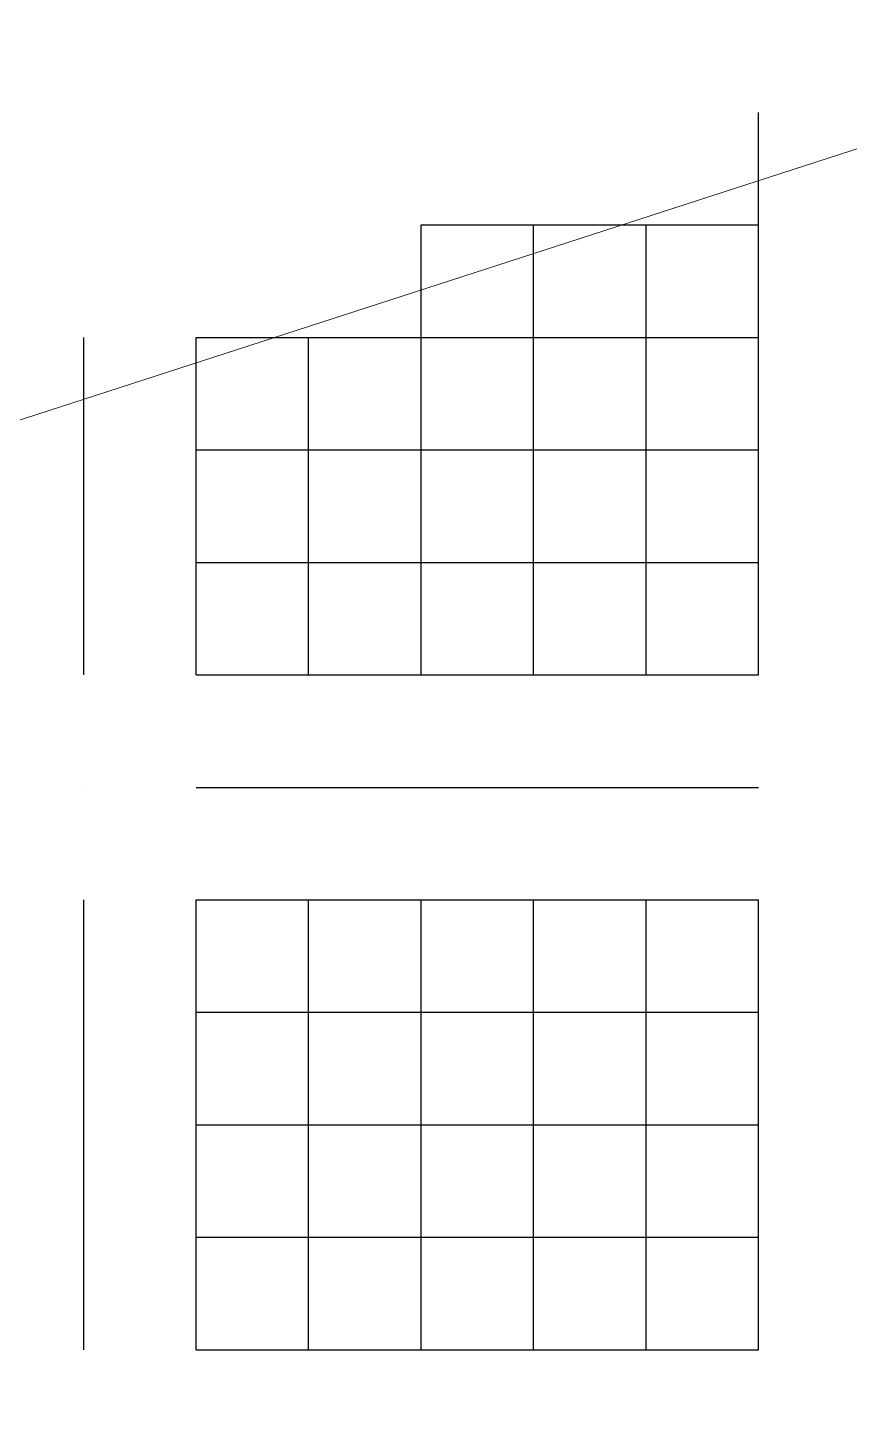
# Model space of a CAD drawing. Header units: millimetres. Extents: x 6 to 745025, y -1528 to 119936.
# Drawn here: x 177.243 to 177.552, y 109.807 to 110.324 of the extents above; entities that cross this region are included whole.
import ezdxf

# ---------------------------------------------------------------- set-up
doc = ezdxf.new("R2010")
doc.units = ezdxf.units.MM
doc.header["$MEASUREMENT"] = 0
doc.layers.get('0').update_dxf_attribs({"linetype": 'CONTINUOUS'})

msp = doc.modelspace()

# ---------------------------------------------------------------- linework, layer by layer
at = {"color": 0, "linetype": 'Continuous', "lineweight": 25, "true_color": 0x000005}
for p, q in [((177.51777, 110.29244), (177.51777, 110.29244)), ((177.51777, 110.29244), (177.51777, 110.29244)), ((177.47544, 110.25011), (177.51777, 110.25011)), ((177.47544, 110.25011), (177.51777, 110.25011)), ((177.47544, 110.25011), (177.51777, 110.25011)), ((177.26377, 110.20778), (177.26377, 110.20778)), ((177.26377, 110.20778), (177.26377, 110.20778)), ((177.26377, 110.16544), (177.26377, 110.16544)), ((177.26377, 110.16544), (177.26377, 110.16544)), ((177.26377, 110.16544), (177.26377, 110.16544)), ((177.26377, 110.16544), (177.26377, 110.16544)), ((177.26377, 110.16544), (177.26377, 110.16544)), ((177.26377, 110.16544), (177.26377, 110.16544)), ((177.26377, 110.16544), (177.26377, 110.16544)), ((177.26377, 110.12311), (177.26377, 110.12311)), ((177.26377, 110.12311), (177.26377, 110.12311)), ((177.26377, 110.12311), (177.26377, 110.12311)), ((177.26377, 110.12311), (177.26377, 110.12311)), ((177.26377, 110.12311), (177.26377, 110.12311)), ((177.26377, 110.12311), (177.26377, 110.12311)), ((177.26377, 110.12311), (177.26377, 110.12311)), ((177.26377, 110.08078), (177.26377, 110.08078)), ((177.26377, 110.08078), (177.26377, 110.08078)), ((177.26377, 110.08078), (177.26377, 110.08078)), ((177.26377, 110.08078), (177.26377, 110.08078)), ((177.26377, 110.08078), (177.26377, 110.08078)), ((177.26377, 110.08078), (177.26377, 110.08078)), ((177.26377, 110.08078), (177.26377, 110.08078)), ((177.26377, 110.08078), (177.26377, 110.08078)), ((177.26377, 110.03844), (177.26377, 110.03844)), ((177.26377, 110.03844), (177.26377, 110.03844)), ((177.26377, 110.03844), (177.26377, 110.03844)), ((177.26377, 110.03844), (177.26377, 110.03844)), ((177.26377, 110.03844), (177.26377, 110.03844)), ((177.26377, 110.03844), (177.26377, 110.03844)), ((177.26377, 110.03844), (177.26377, 110.03844)), ((177.26377, 110.03844), (177.26377, 110.03844)), ((177.26377, 110.03844), (177.26377, 110.03844)), ((177.26377, 110.03844), (177.26377, 110.03844)), ((177.26377, 110.03844), (177.26377, 110.03844)), ((177.26377, 110.03844), (177.26377, 110.03844)), ((177.26377, 110.03844), (177.26377, 110.03844)), ((177.26377, 110.03844), (177.26377, 110.03844)), ((177.30611, 110.03844), (177.30611, 110.03844)), ((177.30611, 110.03844), (177.30611, 110.03844)), ((177.30611, 110.03844), (177.30611, 110.03844)), ((177.30611, 110.03844), (177.30611, 110.03844)), ((177.30611, 110.03844), (177.30611, 110.03844)), ((177.30611, 110.03844), (177.30611, 110.03844)), ((177.30611, 110.03844), (177.30611, 110.03844)), ((177.30611, 110.03844), (177.30611, 110.03844)), ((177.34844, 110.03844), (177.34844, 110.03844)), ((177.34844, 110.03844), (177.34844, 110.03844)), ((177.34844, 110.03844), (177.34844, 110.03844)), ((177.34844, 110.03844), (177.34844, 110.03844)), ((177.34844, 110.03844), (177.34844, 110.03844)), ((177.34844, 110.03844), (177.34844, 110.03844)), ((177.34844, 110.03844), (177.34844, 110.03844)), ((177.39077, 110.03844), (177.39077, 110.03844)), ((177.39077, 110.03844), (177.39077, 110.03844)), ((177.39077, 110.03844), (177.39077, 110.03844)), ((177.39077, 110.03844), (177.39077, 110.03844)), ((177.39077, 110.03844), (177.39077, 110.03844)), ((177.39077, 110.03844), (177.39077, 110.03844)), ((177.39077, 110.03844), (177.39077, 110.03844)), ((177.43311, 110.03844), (177.43311, 110.03844)), ((177.43311, 110.03844), (177.43311, 110.03844)), ((177.43311, 110.03844), (177.43311, 110.03844)), ((177.43311, 110.03844), (177.43311, 110.03844)), ((177.43311, 110.03844), (177.43311, 110.03844)), ((177.43311, 110.03844), (177.43311, 110.03844)), ((177.43311, 110.03844), (177.43311, 110.03844)), ((177.47544, 110.03844), (177.47544, 110.03844)), ((177.47544, 110.03844), (177.47544, 110.03844)), ((177.47544, 110.03844), (177.47544, 110.03844)), ((177.47544, 110.03844), (177.47544, 110.03844)), ((177.47544, 110.03844), (177.47544, 110.03844)), ((177.47544, 110.03844), (177.47544, 110.03844)), ((177.47544, 110.03844), (177.47544, 110.03844)), ((177.51777, 110.03844), (177.51777, 110.03844)), ((177.51777, 110.03844), (177.51777, 110.03844)), ((177.51777, 110.03844), (177.51777, 110.03844)), ((177.51777, 110.03844), (177.51777, 110.03844)), ((177.51777, 110.03844), (177.51777, 110.03844)), ((177.51777, 110.03844), (177.51777, 110.03844)), ((177.51777, 110.03844), (177.51777, 110.03844)), ((177.26377, 109.99611), (177.26377, 109.99611)), ((177.26377, 109.99611), (177.26377, 109.99611)), ((177.26377, 109.99611), (177.26377, 109.99611)), ((177.26377, 109.99611), (177.26377, 109.99611)), ((177.26377, 109.99611), (177.26377, 109.99611)), ((177.26377, 109.99611), (177.26377, 109.99611)), ((177.26377, 109.99611), (177.26377, 109.99611)), ((177.26377, 109.95378), (177.26377, 109.95378)), ((177.26377, 109.95378), (177.26377, 109.95378)), ((177.26377, 109.95378), (177.26377, 109.95378)), ((177.26377, 109.95378), (177.26377, 109.95378)), ((177.26377, 109.95378), (177.26377, 109.95378)), ((177.26377, 109.95378), (177.26377, 109.95378)), ((177.26377, 109.95378), (177.26377, 109.95378)), ((177.26377, 109.91144), (177.26377, 109.91144)), ((177.26377, 109.91144), (177.26377, 109.91144)), ((177.26377, 109.91144), (177.26377, 109.91144)), ((177.26377, 109.91144), (177.26377, 109.91144)), ((177.26377, 109.91144), (177.26377, 109.91144)), ((177.26377, 109.91144), (177.26377, 109.91144)), ((177.26377, 109.91144), (177.26377, 109.91144)), ((177.26377, 109.86911), (177.26377, 109.86911)), ((177.26377, 109.86911), (177.26377, 109.86911)), ((177.26377, 109.86911), (177.26377, 109.86911)), ((177.26377, 109.86911), (177.26377, 109.86911)), ((177.26377, 109.86911), (177.26377, 109.86911)), ((177.26377, 109.86911), (177.26377, 109.86911)), ((177.26377, 109.86911), (177.26377, 109.86911)), ((177.26377, 109.82678), (177.26377, 109.82678)), ((177.26377, 109.82678), (177.26377, 109.82678)), ((177.26377, 109.82678), (177.26377, 109.82678)), ((177.26377, 109.82678), (177.26377, 109.82678)), ((177.26377, 109.82678), (177.26377, 109.82678)), ((177.26377, 109.82678), (177.26377, 109.82678)), ((177.26377, 109.82678), (177.26377, 109.82678)), ((177.26377, 109.82678), (177.26377, 109.82678))]:
    msp.add_line(p, q, dxfattribs=at)
at = {"color": 0, "linetype": 'Continuous', "lineweight": 18, "true_color": 0x000003}
msp.add_lwpolyline([(179.29577, 110.84278), (176.29011, 109.86911), (179.29577, 108.89544)], dxfattribs=at)
at = {"color": 0, "linetype": 'Continuous', "lineweight": 25, "true_color": 0x000005}
for points in [[(177.51777, 110.08078), (177.51777, 110.12311), (177.51777, 110.16544), (177.51777, 110.20778), (177.51777, 110.25011), (177.51777, 110.29244)], [(177.51777, 110.08078), (177.51777, 110.12311), (177.51777, 110.16544), (177.51777, 110.20778), (177.51777, 110.25011), (177.51777, 110.29244)], [(177.51777, 110.08078), (177.51777, 110.12311), (177.51777, 110.16544), (177.51777, 110.20778), (177.51777, 110.25011), (177.51777, 110.29244)], [(177.51777, 110.08078), (177.51777, 110.12311), (177.51777, 110.16544), (177.51777, 110.20778), (177.51777, 110.25011), (177.51777, 110.29244)], [(177.51777, 110.08078), (177.51777, 110.12311), (177.51777, 110.16544), (177.51777, 110.20778), (177.51777, 110.25011), (177.51777, 110.29244)], [(177.51777, 110.08078), (177.51777, 110.12311), (177.51777, 110.16544), (177.51777, 110.20778), (177.51777, 110.25011), (177.51777, 110.29244)], [(177.39077, 110.25011), (177.43311, 110.25011), (177.47544, 110.25011), (177.51777, 110.25011)], [(177.39077, 110.25011), (177.43311, 110.25011), (177.47544, 110.25011), (177.51777, 110.25011)], [(177.39077, 110.08078), (177.39077, 110.12311), (177.39077, 110.16544), (177.39077, 110.20778), (177.39077, 110.25011)], [(177.39077, 110.08078), (177.39077, 110.12311), (177.39077, 110.16544), (177.39077, 110.20778), (177.39077, 110.25011)], [(177.39077, 110.08078), (177.39077, 110.12311), (177.39077, 110.16544), (177.39077, 110.20778), (177.39077, 110.25011)], [(177.39077, 110.08078), (177.39077, 110.12311), (177.39077, 110.16544), (177.39077, 110.20778), (177.39077, 110.25011)], [(177.39077, 110.08078), (177.39077, 110.12311), (177.39077, 110.16544), (177.39077, 110.20778), (177.39077, 110.25011)], [(177.39077, 110.08078), (177.39077, 110.12311), (177.39077, 110.16544), (177.39077, 110.20778), (177.39077, 110.25011)], [(177.39077, 110.08078), (177.39077, 110.12311), (177.39077, 110.16544), (177.39077, 110.20778), (177.39077, 110.25011)], [(177.43311, 110.25011), (177.47544, 110.25011), (177.51777, 110.25011)], [(177.43311, 110.25011), (177.47544, 110.25011), (177.51777, 110.25011)], [(177.43311, 110.08078), (177.43311, 110.12311), (177.43311, 110.16544), (177.43311, 110.20778), (177.43311, 110.25011)], [(177.43311, 110.08078), (177.43311, 110.12311), (177.43311, 110.16544), (177.43311, 110.20778), (177.43311, 110.25011)], [(177.43311, 110.08078), (177.43311, 110.12311), (177.43311, 110.16544), (177.43311, 110.20778), (177.43311, 110.25011)], [(177.43311, 110.08078), (177.43311, 110.12311), (177.43311, 110.16544), (177.43311, 110.20778), (177.43311, 110.25011)], [(177.43311, 110.08078), (177.43311, 110.12311), (177.43311, 110.16544), (177.43311, 110.20778), (177.43311, 110.25011)], [(177.43311, 110.08078), (177.43311, 110.12311), (177.43311, 110.16544), (177.43311, 110.20778), (177.43311, 110.25011)], [(177.43311, 110.08078), (177.43311, 110.12311), (177.43311, 110.16544), (177.43311, 110.20778), (177.43311, 110.25011)], [(177.47544, 110.08078), (177.47544, 110.12311), (177.47544, 110.16544), (177.47544, 110.20778), (177.47544, 110.25011)], [(177.47544, 110.08078), (177.47544, 110.12311), (177.47544, 110.16544), (177.47544, 110.20778), (177.47544, 110.25011)], [(177.47544, 110.08078), (177.47544, 110.12311), (177.47544, 110.16544), (177.47544, 110.20778), (177.47544, 110.25011)], [(177.47544, 110.08078), (177.47544, 110.12311), (177.47544, 110.16544), (177.47544, 110.20778), (177.47544, 110.25011)], [(177.47544, 110.08078), (177.47544, 110.12311), (177.47544, 110.16544), (177.47544, 110.20778), (177.47544, 110.25011)], [(177.47544, 110.08078), (177.47544, 110.12311), (177.47544, 110.16544), (177.47544, 110.20778), (177.47544, 110.25011)], [(177.47544, 110.08078), (177.47544, 110.12311), (177.47544, 110.16544), (177.47544, 110.20778), (177.47544, 110.25011)], [(177.51777, 110.08078), (177.51777, 110.12311), (177.51777, 110.16544), (177.51777, 110.20778), (177.51777, 110.25011)], [(177.26377, 110.08078), (177.26377, 110.12311), (177.26377, 110.16544), (177.26377, 110.20778)], [(177.26377, 110.08078), (177.26377, 110.12311), (177.26377, 110.16544), (177.26377, 110.20778)], [(177.26377, 110.08078), (177.26377, 110.12311), (177.26377, 110.16544), (177.26377, 110.20778)], [(177.26377, 110.08078), (177.26377, 110.12311), (177.26377, 110.16544), (177.26377, 110.20778)], [(177.26377, 110.08078), (177.26377, 110.12311), (177.26377, 110.16544), (177.26377, 110.20778)], [(177.26377, 110.08078), (177.26377, 110.12311), (177.26377, 110.16544), (177.26377, 110.20778)], [(177.30611, 110.20778), (177.34844, 110.20778), (177.39077, 110.20778), (177.43311, 110.20778), (177.47544, 110.20778), (177.51777, 110.20778)], [(177.30611, 110.20778), (177.34844, 110.20778), (177.39077, 110.20778), (177.43311, 110.20778), (177.47544, 110.20778), (177.51777, 110.20778)], [(177.30611, 110.20778), (177.34844, 110.20778), (177.39077, 110.20778), (177.43311, 110.20778), (177.47544, 110.20778), (177.51777, 110.20778)], [(177.30611, 110.20778), (177.34844, 110.20778), (177.39077, 110.20778), (177.43311, 110.20778), (177.47544, 110.20778), (177.51777, 110.20778)], [(177.30611, 110.08078), (177.30611, 110.12311), (177.30611, 110.16544), (177.30611, 110.20778)], [(177.30611, 110.08078), (177.30611, 110.12311), (177.30611, 110.16544), (177.30611, 110.20778)], [(177.30611, 110.08078), (177.30611, 110.12311), (177.30611, 110.16544), (177.30611, 110.20778)], [(177.30611, 110.08078), (177.30611, 110.12311), (177.30611, 110.16544), (177.30611, 110.20778)], [(177.30611, 110.08078), (177.30611, 110.12311), (177.30611, 110.16544), (177.30611, 110.20778)], [(177.30611, 110.08078), (177.30611, 110.12311), (177.30611, 110.16544), (177.30611, 110.20778)], [(177.30611, 110.08078), (177.30611, 110.12311), (177.30611, 110.16544), (177.30611, 110.20778)], [(177.30611, 110.08078), (177.30611, 110.12311), (177.30611, 110.16544), (177.30611, 110.20778)], [(177.34844, 110.20778), (177.39077, 110.20778), (177.43311, 110.20778), (177.47544, 110.20778), (177.51777, 110.20778)], [(177.34844, 110.20778), (177.39077, 110.20778), (177.43311, 110.20778), (177.47544, 110.20778), (177.51777, 110.20778)], [(177.34844, 110.20778), (177.39077, 110.20778), (177.43311, 110.20778), (177.47544, 110.20778), (177.51777, 110.20778)], [(177.34844, 110.08078), (177.34844, 110.12311), (177.34844, 110.16544), (177.34844, 110.20778)], [(177.34844, 110.08078), (177.34844, 110.12311), (177.34844, 110.16544), (177.34844, 110.20778)], [(177.34844, 110.08078), (177.34844, 110.12311), (177.34844, 110.16544), (177.34844, 110.20778)], [(177.34844, 110.08078), (177.34844, 110.12311), (177.34844, 110.16544), (177.34844, 110.20778)], [(177.34844, 110.08078), (177.34844, 110.12311), (177.34844, 110.16544), (177.34844, 110.20778)], [(177.34844, 110.08078), (177.34844, 110.12311), (177.34844, 110.16544), (177.34844, 110.20778)], [(177.34844, 110.08078), (177.34844, 110.12311), (177.34844, 110.16544), (177.34844, 110.20778)], [(177.26377, 110.08078), (177.26377, 110.12311), (177.26377, 110.16544)], [(177.30611, 110.16544), (177.34844, 110.16544), (177.39077, 110.16544), (177.43311, 110.16544), (177.47544, 110.16544), (177.51777, 110.16544)], [(177.30611, 110.16544), (177.34844, 110.16544), (177.39077, 110.16544), (177.43311, 110.16544), (177.47544, 110.16544), (177.51777, 110.16544)], [(177.30611, 110.16544), (177.34844, 110.16544), (177.39077, 110.16544), (177.43311, 110.16544), (177.47544, 110.16544), (177.51777, 110.16544)], [(177.30611, 110.16544), (177.34844, 110.16544), (177.39077, 110.16544), (177.43311, 110.16544), (177.47544, 110.16544), (177.51777, 110.16544)], [(177.30611, 110.16544), (177.34844, 110.16544), (177.39077, 110.16544), (177.43311, 110.16544), (177.47544, 110.16544), (177.51777, 110.16544)], [(177.30611, 110.16544), (177.34844, 110.16544), (177.39077, 110.16544), (177.43311, 110.16544), (177.47544, 110.16544), (177.51777, 110.16544)], [(177.30611, 110.16544), (177.34844, 110.16544), (177.39077, 110.16544), (177.43311, 110.16544), (177.47544, 110.16544), (177.51777, 110.16544)], [(177.30611, 110.12311), (177.34844, 110.12311), (177.39077, 110.12311), (177.43311, 110.12311), (177.47544, 110.12311), (177.51777, 110.12311)], [(177.30611, 110.12311), (177.34844, 110.12311), (177.39077, 110.12311), (177.43311, 110.12311), (177.47544, 110.12311), (177.51777, 110.12311)], [(177.30611, 110.12311), (177.34844, 110.12311), (177.39077, 110.12311), (177.43311, 110.12311), (177.47544, 110.12311), (177.51777, 110.12311)], [(177.30611, 110.12311), (177.34844, 110.12311), (177.39077, 110.12311), (177.43311, 110.12311), (177.47544, 110.12311), (177.51777, 110.12311)], [(177.30611, 110.12311), (177.34844, 110.12311), (177.39077, 110.12311), (177.43311, 110.12311), (177.47544, 110.12311), (177.51777, 110.12311)], [(177.30611, 110.12311), (177.34844, 110.12311), (177.39077, 110.12311), (177.43311, 110.12311), (177.47544, 110.12311), (177.51777, 110.12311)], [(177.30611, 110.12311), (177.34844, 110.12311), (177.39077, 110.12311), (177.43311, 110.12311), (177.47544, 110.12311), (177.51777, 110.12311)], [(177.30611, 110.08078), (177.34844, 110.08078), (177.39077, 110.08078), (177.43311, 110.08078), (177.47544, 110.08078), (177.51777, 110.08078)], [(177.30611, 110.08078), (177.34844, 110.08078), (177.39077, 110.08078), (177.43311, 110.08078), (177.47544, 110.08078), (177.51777, 110.08078)], [(177.30611, 110.08078), (177.34844, 110.08078), (177.39077, 110.08078), (177.43311, 110.08078), (177.47544, 110.08078), (177.51777, 110.08078)], [(177.30611, 110.08078), (177.34844, 110.08078), (177.39077, 110.08078), (177.43311, 110.08078), (177.47544, 110.08078), (177.51777, 110.08078)], [(177.30611, 110.08078), (177.34844, 110.08078), (177.39077, 110.08078), (177.43311, 110.08078), (177.47544, 110.08078), (177.51777, 110.08078)], [(177.30611, 110.08078), (177.34844, 110.08078), (177.39077, 110.08078), (177.43311, 110.08078), (177.47544, 110.08078), (177.51777, 110.08078)], [(177.30611, 110.08078), (177.34844, 110.08078), (177.39077, 110.08078), (177.43311, 110.08078), (177.47544, 110.08078), (177.51777, 110.08078)], [(177.30611, 110.08078), (177.34844, 110.08078), (177.39077, 110.08078), (177.43311, 110.08078), (177.47544, 110.08078), (177.51777, 110.08078)], [(177.30611, 110.03844), (177.34844, 110.03844), (177.39077, 110.03844), (177.43311, 110.03844), (177.47544, 110.03844), (177.51777, 110.03844)], [(177.30611, 110.03844), (177.34844, 110.03844), (177.39077, 110.03844), (177.43311, 110.03844), (177.47544, 110.03844), (177.51777, 110.03844)], [(177.30611, 110.03844), (177.34844, 110.03844), (177.39077, 110.03844), (177.43311, 110.03844), (177.47544, 110.03844), (177.51777, 110.03844)], [(177.30611, 110.03844), (177.34844, 110.03844), (177.39077, 110.03844), (177.43311, 110.03844), (177.47544, 110.03844), (177.51777, 110.03844)], [(177.30611, 110.03844), (177.34844, 110.03844), (177.39077, 110.03844), (177.43311, 110.03844), (177.47544, 110.03844), (177.51777, 110.03844)], [(177.30611, 110.03844), (177.34844, 110.03844), (177.39077, 110.03844), (177.43311, 110.03844), (177.47544, 110.03844), (177.51777, 110.03844)], [(177.30611, 110.03844), (177.34844, 110.03844), (177.39077, 110.03844), (177.43311, 110.03844), (177.47544, 110.03844), (177.51777, 110.03844)], [(177.26377, 109.82678), (177.26377, 109.86911), (177.26377, 109.91144), (177.26377, 109.95378), (177.26377, 109.99611)], [(177.26377, 109.82678), (177.26377, 109.86911), (177.26377, 109.91144), (177.26377, 109.95378), (177.26377, 109.99611)], [(177.26377, 109.82678), (177.26377, 109.86911), (177.26377, 109.91144), (177.26377, 109.95378), (177.26377, 109.99611)], [(177.26377, 109.82678), (177.26377, 109.86911), (177.26377, 109.91144), (177.26377, 109.95378), (177.26377, 109.99611)], [(177.26377, 109.82678), (177.26377, 109.86911), (177.26377, 109.91144), (177.26377, 109.95378), (177.26377, 109.99611)], [(177.26377, 109.82678), (177.26377, 109.86911), (177.26377, 109.91144), (177.26377, 109.95378), (177.26377, 109.99611)], [(177.26377, 109.82678), (177.26377, 109.86911), (177.26377, 109.91144), (177.26377, 109.95378), (177.26377, 109.99611)], [(177.30611, 109.99611), (177.34844, 109.99611), (177.39077, 109.99611), (177.43311, 109.99611), (177.47544, 109.99611), (177.51777, 109.99611)], [(177.30611, 109.99611), (177.34844, 109.99611), (177.39077, 109.99611), (177.43311, 109.99611), (177.47544, 109.99611), (177.51777, 109.99611)], [(177.30611, 109.99611), (177.34844, 109.99611), (177.39077, 109.99611), (177.43311, 109.99611), (177.47544, 109.99611), (177.51777, 109.99611)], [(177.30611, 109.99611), (177.34844, 109.99611), (177.39077, 109.99611), (177.43311, 109.99611), (177.47544, 109.99611), (177.51777, 109.99611)], [(177.30611, 109.99611), (177.34844, 109.99611), (177.39077, 109.99611), (177.43311, 109.99611), (177.47544, 109.99611), (177.51777, 109.99611)], [(177.30611, 109.99611), (177.34844, 109.99611), (177.39077, 109.99611), (177.43311, 109.99611), (177.47544, 109.99611), (177.51777, 109.99611)], [(177.30611, 109.99611), (177.34844, 109.99611), (177.39077, 109.99611), (177.43311, 109.99611), (177.47544, 109.99611), (177.51777, 109.99611)], [(177.30611, 109.82678), (177.30611, 109.86911), (177.30611, 109.91144), (177.30611, 109.95378), (177.30611, 109.99611)], [(177.30611, 109.82678), (177.30611, 109.86911), (177.30611, 109.91144), (177.30611, 109.95378), (177.30611, 109.99611)], [(177.30611, 109.82678), (177.30611, 109.86911), (177.30611, 109.91144), (177.30611, 109.95378), (177.30611, 109.99611)], [(177.30611, 109.82678), (177.30611, 109.86911), (177.30611, 109.91144), (177.30611, 109.95378), (177.30611, 109.99611)], [(177.30611, 109.82678), (177.30611, 109.86911), (177.30611, 109.91144), (177.30611, 109.95378), (177.30611, 109.99611)], [(177.30611, 109.82678), (177.30611, 109.86911), (177.30611, 109.91144), (177.30611, 109.95378), (177.30611, 109.99611)], [(177.30611, 109.82678), (177.30611, 109.86911), (177.30611, 109.91144), (177.30611, 109.95378), (177.30611, 109.99611)], [(177.30611, 109.82678), (177.30611, 109.86911), (177.30611, 109.91144), (177.30611, 109.95378), (177.30611, 109.99611)], [(177.34844, 109.82678), (177.34844, 109.86911), (177.34844, 109.91144), (177.34844, 109.95378), (177.34844, 109.99611)], [(177.34844, 109.82678), (177.34844, 109.86911), (177.34844, 109.91144), (177.34844, 109.95378), (177.34844, 109.99611)], [(177.34844, 109.82678), (177.34844, 109.86911), (177.34844, 109.91144), (177.34844, 109.95378), (177.34844, 109.99611)], [(177.34844, 109.82678), (177.34844, 109.86911), (177.34844, 109.91144), (177.34844, 109.95378), (177.34844, 109.99611)], [(177.34844, 109.82678), (177.34844, 109.86911), (177.34844, 109.91144), (177.34844, 109.95378), (177.34844, 109.99611)], [(177.34844, 109.82678), (177.34844, 109.86911), (177.34844, 109.91144), (177.34844, 109.95378), (177.34844, 109.99611)], [(177.34844, 109.82678), (177.34844, 109.86911), (177.34844, 109.91144), (177.34844, 109.95378), (177.34844, 109.99611)], [(177.39077, 109.82678), (177.39077, 109.86911), (177.39077, 109.91144), (177.39077, 109.95378), (177.39077, 109.99611)], [(177.39077, 109.82678), (177.39077, 109.86911), (177.39077, 109.91144), (177.39077, 109.95378), (177.39077, 109.99611)], [(177.39077, 109.82678), (177.39077, 109.86911), (177.39077, 109.91144), (177.39077, 109.95378), (177.39077, 109.99611)], [(177.39077, 109.82678), (177.39077, 109.86911), (177.39077, 109.91144), (177.39077, 109.95378), (177.39077, 109.99611)], [(177.39077, 109.82678), (177.39077, 109.86911), (177.39077, 109.91144), (177.39077, 109.95378), (177.39077, 109.99611)], [(177.39077, 109.82678), (177.39077, 109.86911), (177.39077, 109.91144), (177.39077, 109.95378), (177.39077, 109.99611)], [(177.39077, 109.82678), (177.39077, 109.86911), (177.39077, 109.91144), (177.39077, 109.95378), (177.39077, 109.99611)], [(177.43311, 109.82678), (177.43311, 109.86911), (177.43311, 109.91144), (177.43311, 109.95378), (177.43311, 109.99611)], [(177.43311, 109.82678), (177.43311, 109.86911), (177.43311, 109.91144), (177.43311, 109.95378), (177.43311, 109.99611)], [(177.43311, 109.82678), (177.43311, 109.86911), (177.43311, 109.91144), (177.43311, 109.95378), (177.43311, 109.99611)], [(177.43311, 109.82678), (177.43311, 109.86911), (177.43311, 109.91144), (177.43311, 109.95378), (177.43311, 109.99611)], [(177.43311, 109.82678), (177.43311, 109.86911), (177.43311, 109.91144), (177.43311, 109.95378), (177.43311, 109.99611)], [(177.43311, 109.82678), (177.43311, 109.86911), (177.43311, 109.91144), (177.43311, 109.95378), (177.43311, 109.99611)], [(177.43311, 109.82678), (177.43311, 109.86911), (177.43311, 109.91144), (177.43311, 109.95378), (177.43311, 109.99611)], [(177.47544, 109.82678), (177.47544, 109.86911), (177.47544, 109.91144), (177.47544, 109.95378), (177.47544, 109.99611)], [(177.47544, 109.82678), (177.47544, 109.86911), (177.47544, 109.91144), (177.47544, 109.95378), (177.47544, 109.99611)], [(177.47544, 109.82678), (177.47544, 109.86911), (177.47544, 109.91144), (177.47544, 109.95378), (177.47544, 109.99611)], [(177.47544, 109.82678), (177.47544, 109.86911), (177.47544, 109.91144), (177.47544, 109.95378), (177.47544, 109.99611)], [(177.47544, 109.82678), (177.47544, 109.86911), (177.47544, 109.91144), (177.47544, 109.95378), (177.47544, 109.99611)], [(177.47544, 109.82678), (177.47544, 109.86911), (177.47544, 109.91144), (177.47544, 109.95378), (177.47544, 109.99611)], [(177.47544, 109.82678), (177.47544, 109.86911), (177.47544, 109.91144), (177.47544, 109.95378), (177.47544, 109.99611)], [(177.51777, 109.82678), (177.51777, 109.86911), (177.51777, 109.91144), (177.51777, 109.95378), (177.51777, 109.99611)], [(177.51777, 109.82678), (177.51777, 109.86911), (177.51777, 109.91144), (177.51777, 109.95378), (177.51777, 109.99611)], [(177.51777, 109.82678), (177.51777, 109.86911), (177.51777, 109.91144), (177.51777, 109.95378), (177.51777, 109.99611)], [(177.51777, 109.82678), (177.51777, 109.86911), (177.51777, 109.91144), (177.51777, 109.95378), (177.51777, 109.99611)], [(177.51777, 109.82678), (177.51777, 109.86911), (177.51777, 109.91144), (177.51777, 109.95378), (177.51777, 109.99611)], [(177.51777, 109.82678), (177.51777, 109.86911), (177.51777, 109.91144), (177.51777, 109.95378), (177.51777, 109.99611)], [(177.51777, 109.82678), (177.51777, 109.86911), (177.51777, 109.91144), (177.51777, 109.95378), (177.51777, 109.99611)], [(177.30611, 109.95378), (177.34844, 109.95378), (177.39077, 109.95378), (177.43311, 109.95378), (177.47544, 109.95378), (177.51777, 109.95378)], [(177.30611, 109.95378), (177.34844, 109.95378), (177.39077, 109.95378), (177.43311, 109.95378), (177.47544, 109.95378), (177.51777, 109.95378)], [(177.30611, 109.95378), (177.34844, 109.95378), (177.39077, 109.95378), (177.43311, 109.95378), (177.47544, 109.95378), (177.51777, 109.95378)], [(177.30611, 109.95378), (177.34844, 109.95378), (177.39077, 109.95378), (177.43311, 109.95378), (177.47544, 109.95378), (177.51777, 109.95378)], [(177.30611, 109.95378), (177.34844, 109.95378), (177.39077, 109.95378), (177.43311, 109.95378), (177.47544, 109.95378), (177.51777, 109.95378)], [(177.30611, 109.95378), (177.34844, 109.95378), (177.39077, 109.95378), (177.43311, 109.95378), (177.47544, 109.95378), (177.51777, 109.95378)], [(177.30611, 109.95378), (177.34844, 109.95378), (177.39077, 109.95378), (177.43311, 109.95378), (177.47544, 109.95378), (177.51777, 109.95378)], [(177.30611, 109.91144), (177.34844, 109.91144), (177.39077, 109.91144), (177.43311, 109.91144), (177.47544, 109.91144), (177.51777, 109.91144)], [(177.30611, 109.91144), (177.34844, 109.91144), (177.39077, 109.91144), (177.43311, 109.91144), (177.47544, 109.91144), (177.51777, 109.91144)], [(177.30611, 109.91144), (177.34844, 109.91144), (177.39077, 109.91144), (177.43311, 109.91144), (177.47544, 109.91144), (177.51777, 109.91144)], [(177.30611, 109.91144), (177.34844, 109.91144), (177.39077, 109.91144), (177.43311, 109.91144), (177.47544, 109.91144), (177.51777, 109.91144)], [(177.30611, 109.91144), (177.34844, 109.91144), (177.39077, 109.91144), (177.43311, 109.91144), (177.47544, 109.91144), (177.51777, 109.91144)], [(177.30611, 109.91144), (177.34844, 109.91144), (177.39077, 109.91144), (177.43311, 109.91144), (177.47544, 109.91144), (177.51777, 109.91144)], [(177.30611, 109.91144), (177.34844, 109.91144), (177.39077, 109.91144), (177.43311, 109.91144), (177.47544, 109.91144), (177.51777, 109.91144)], [(177.30611, 109.86911), (177.34844, 109.86911), (177.39077, 109.86911), (177.43311, 109.86911), (177.47544, 109.86911), (177.51777, 109.86911)], [(177.30611, 109.86911), (177.34844, 109.86911), (177.39077, 109.86911), (177.43311, 109.86911), (177.47544, 109.86911), (177.51777, 109.86911)], [(177.30611, 109.86911), (177.34844, 109.86911), (177.39077, 109.86911), (177.43311, 109.86911), (177.47544, 109.86911), (177.51777, 109.86911)], [(177.30611, 109.86911), (177.34844, 109.86911), (177.39077, 109.86911), (177.43311, 109.86911), (177.47544, 109.86911), (177.51777, 109.86911)], [(177.30611, 109.86911), (177.34844, 109.86911), (177.39077, 109.86911), (177.43311, 109.86911), (177.47544, 109.86911), (177.51777, 109.86911)], [(177.30611, 109.86911), (177.34844, 109.86911), (177.39077, 109.86911), (177.43311, 109.86911), (177.47544, 109.86911), (177.51777, 109.86911)], [(177.30611, 109.86911), (177.34844, 109.86911), (177.39077, 109.86911), (177.43311, 109.86911), (177.47544, 109.86911), (177.51777, 109.86911)], [(177.30611, 109.82678), (177.34844, 109.82678), (177.39077, 109.82678), (177.43311, 109.82678), (177.47544, 109.82678), (177.51777, 109.82678)], [(177.30611, 109.82678), (177.34844, 109.82678), (177.39077, 109.82678), (177.43311, 109.82678), (177.47544, 109.82678), (177.51777, 109.82678)], [(177.30611, 109.82678), (177.34844, 109.82678), (177.39077, 109.82678), (177.43311, 109.82678), (177.47544, 109.82678), (177.51777, 109.82678)], [(177.30611, 109.82678), (177.34844, 109.82678), (177.39077, 109.82678), (177.43311, 109.82678), (177.47544, 109.82678), (177.51777, 109.82678)], [(177.30611, 109.82678), (177.34844, 109.82678), (177.39077, 109.82678), (177.43311, 109.82678), (177.47544, 109.82678), (177.51777, 109.82678)], [(177.30611, 109.82678), (177.34844, 109.82678), (177.39077, 109.82678), (177.43311, 109.82678), (177.47544, 109.82678), (177.51777, 109.82678)], [(177.30611, 109.82678), (177.34844, 109.82678), (177.39077, 109.82678), (177.43311, 109.82678), (177.47544, 109.82678), (177.51777, 109.82678)], [(177.30611, 109.82678), (177.34844, 109.82678), (177.39077, 109.82678), (177.43311, 109.82678), (177.47544, 109.82678), (177.51777, 109.82678)]]:
    msp.add_lwpolyline(points, dxfattribs=at)

doc.saveas('drawing.dxf')
